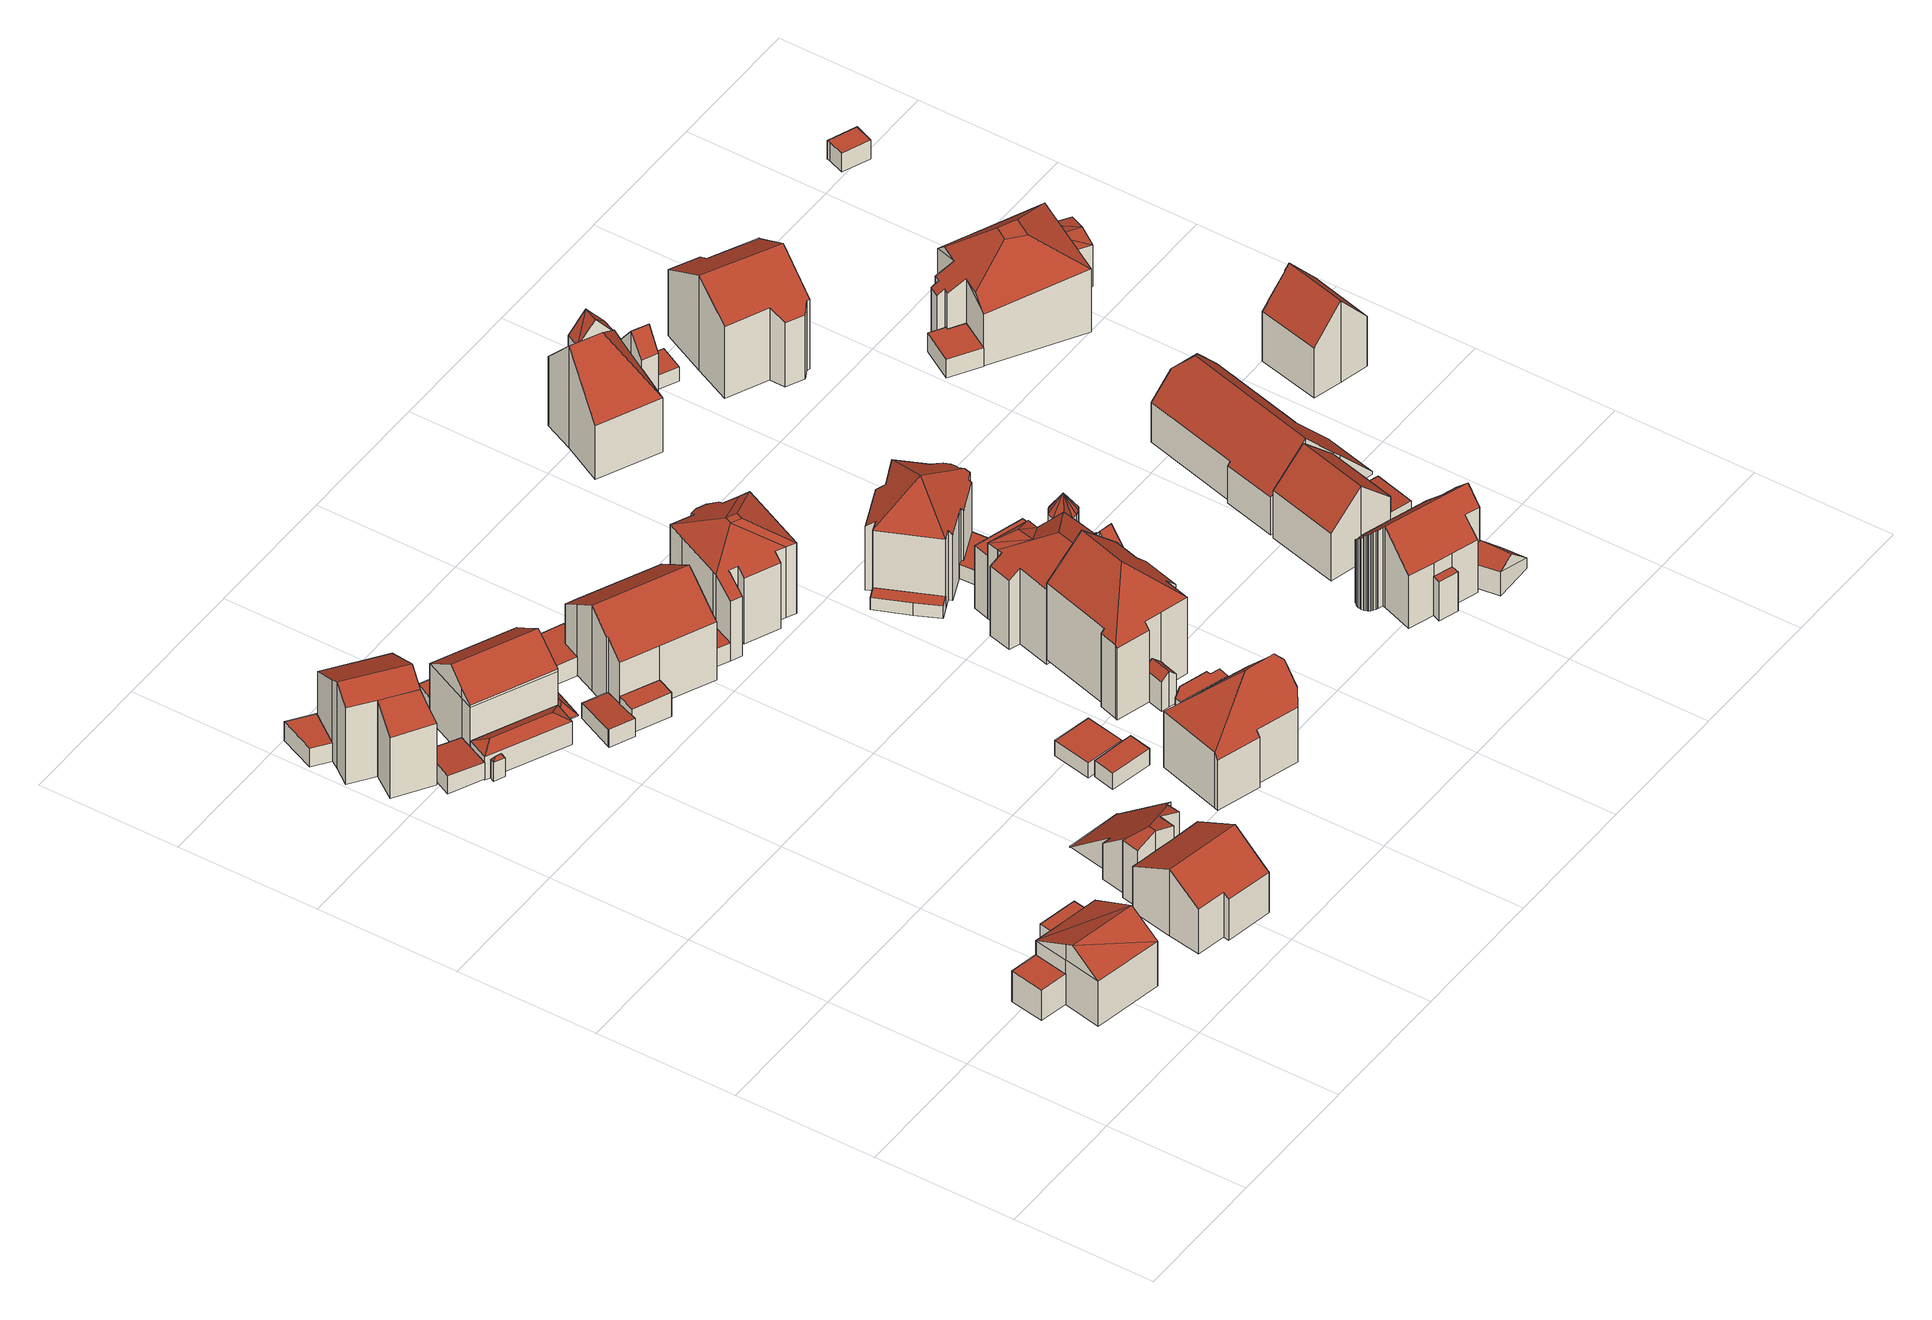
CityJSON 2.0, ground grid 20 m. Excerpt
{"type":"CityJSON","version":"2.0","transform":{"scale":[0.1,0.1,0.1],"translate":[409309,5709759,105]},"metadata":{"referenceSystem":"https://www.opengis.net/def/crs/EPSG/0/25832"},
"CityObjects":{
"building1":{"type":"Building","attributes":{"Gemeindeschluessel":"05978036","Geometrietyp2DReferenz":"3000","function":"31001_1000"},"children":["building1-1","building1-2","building1-3"]},
"building1-1":{"type":"BuildingPart","attributes":{"roofType":"3100","measuredHeight":10.28},"parents":["building1"],"geometry":[{"type":"MultiSurface","lod":"2","boundaries":[[[0,1,2,3,4]],[[1,5,6,2]],[[5,7,8,9,6]],[[10,11,12,13,14,15]],[[16,0,11,10]],[[10,17,18,16]],[[1,16,18]],[[18,5,1]],[[7,17,10]],[[5,18,17,7]],[[0,16,1]],[[13,3,2,6,9,14]],[[4,12,11,0]],[[4,3,13,12]],[[15,8,7,10]],[[15,14,9,8]]],"semantics":{"surfaces":[{"type":"WallSurface"},{"type":"RoofSurface"},{"type":"GroundSurface"},{"type":"ClosureSurface"}],"values":[0,0,0,0,1,1,1,1,0,0,0,2,0,3,0,3]}}]},
"building1-2":{"type":"BuildingPart","attributes":{"roofType":"1000","measuredHeight":4.87},"parents":["building1"],"geometry":[{"type":"MultiSurface","lod":"2","boundaries":[[[19,15,14,20]],[[8,21,22,9]],[[21,19,20,22]],[[21,8,15,19]],[[20,14,9,22]],[[9,14,15,8]]],"semantics":{"surfaces":[{"type":"WallSurface"},{"type":"RoofSurface"},{"type":"GroundSurface"},{"type":"ClosureSurface"}],"values":[0,0,0,1,2,3]}}]},
"building1-3":{"type":"BuildingPart","attributes":{"roofType":"1000","measuredHeight":4.88},"parents":["building1"],"geometry":[{"type":"MultiSurface","lod":"2","boundaries":[[[12,23,24,13]],[[23,25,26,24]],[[25,4,3,26]],[[4,25,23,12]],[[13,24,26,3]],[[13,3,4,12]]],"semantics":{"surfaces":[{"type":"WallSurface"},{"type":"RoofSurface"},{"type":"GroundSurface"},{"type":"ClosureSurface"}],"values":[0,0,0,1,2,3]}}]},
"building2":{"type":"Building","attributes":{"Gemeindeschluessel":"05978036","Geometrietyp2DReferenz":"3000","function":"31001_1000"},"children":["building2-1","building2-2"]},
"building2-1":{"type":"BuildingPart","attributes":{"roofType":"5000","measuredHeight":10.4},"parents":["building2"],"geometry":[{"type":"MultiSurface","lod":"2","boundaries":[[[27,28,29,30]],[[28,31,29]],[[32,33,34,35,36]],[[33,37,38,34]],[[37,39,40,38]],[[39,41,42,40]],[[41,43,44,42]],[[43,45,46,44]],[[45,47,48,46]],[[47,49,50,48]],[[49,51,52,50]],[[51,53,54,52]],[[53,27,30,54]],[[51,49,47,45,43,41,39,37,33,55]],[[33,32,56,55]],[[56,28,27,53,51,55]],[[29,57,35,34,38,40,42,44,46,48,50,52,54,30]],[[58,31,28,56]],[[57,29,31,58]],[[32,36,58,56]],[[57,58,36,35]]],"semantics":{"surfaces":[{"type":"WallSurface"},{"type":"RoofSurface"},{"type":"GroundSurface"},{"type":"ClosureSurface"}],"values":[0,0,0,0,0,0,0,0,0,0,0,0,0,1,1,1,2,0,3,0,3]}}]},
"building2-2":{"type":"BuildingPart","attributes":{"roofType":"3100","measuredHeight":10.71},"parents":["building2"],"geometry":[{"type":"MultiSurface","lod":"2","boundaries":[[[59,60,61,62]],[[60,63,64,61]],[[63,65,66,64]],[[65,67,68,66]],[[67,36,35,68]],[[31,69,70,29]],[[69,71,72,70]],[[71,73,74,72]],[[73,75,76,74]],[[75,59,62,76]],[[71,69,31,58,36,67,65]],[[65,63,60,59,75,73,71]],[[62,61,64,66,68,35,57,29,70,72,74,76]],[[29,57,58,31]],[[57,35,36,58]]],"semantics":{"surfaces":[{"type":"WallSurface"},{"type":"RoofSurface"},{"type":"GroundSurface"},{"type":"ClosureSurface"}],"values":[0,0,0,0,0,0,0,0,0,0,1,1,2,3,3]}}]},
"building3":{"type":"Building","attributes":{"Gemeindeschluessel":"05978036","Geometrietyp2DReferenz":"3000","function":"31001_2460","roofType":"1000","measuredHeight":2.94},"geometry":[{"type":"MultiSurface","lod":"2","boundaries":[[[77,78,79,80]],[[78,81,82,79]],[[81,83,84,82]],[[83,85,86,84]],[[85,77,80,86]],[[85,83,81,78,77]],[[80,79,82,84,86]]],"semantics":{"surfaces":[{"type":"WallSurface"},{"type":"RoofSurface"},{"type":"GroundSurface"}],"values":[0,0,0,0,0,1,2]}}]},
"building4":{"type":"Building","attributes":{"Gemeindeschluessel":"05978036","Geometrietyp2DReferenz":"3000","function":"31001_2460","roofType":"2100","measuredHeight":2.87},"geometry":[{"type":"MultiSurface","lod":"2","boundaries":[[[87,88,89,90]],[[88,91,92,89]],[[91,93,94,92]],[[93,95,96,94]],[[95,97,98,96]],[[97,87,90,98]],[[97,95,93,91,88,87]],[[90,89,92,94,96,98]]],"semantics":{"surfaces":[{"type":"WallSurface"},{"type":"RoofSurface"},{"type":"GroundSurface"}],"values":[0,0,0,0,0,0,1,2]}}]},
"building5":{"type":"Building","attributes":{"Gemeindeschluessel":"05978036","Geometrietyp2DReferenz":"3000","function":"31001_1000"},"children":["building5-1","building5-2"]},
"building5-1":{"type":"BuildingPart","attributes":{"roofType":"2100","measuredHeight":12.27},"parents":["building5"],"geometry":[{"type":"MultiSurface","lod":"2","boundaries":[[[99,100,101,102]],[[100,103,104,101]],[[103,105,106,104]],[[105,107,108,106]],[[107,105,103,100,99]],[[102,101,104,106,108]],[[102,108,107,99]]],"semantics":{"surfaces":[{"type":"WallSurface"},{"type":"RoofSurface"},{"type":"GroundSurface"},{"type":"ClosureSurface"}],"values":[0,0,0,0,1,2,3]}}]},
"building5-2":{"type":"BuildingPart","attributes":{"roofType":"3100","measuredHeight":13.94},"parents":["building5"],"geometry":[{"type":"MultiSurface","lod":"2","boundaries":[[[107,109,110,108]],[[109,111,112,110]],[[111,113,114,112]],[[113,115,116,114]],[[115,117,118,116]],[[117,119,120,118]],[[119,99,102,120]],[[119,117,115,113,111]],[[111,109,107,99,119]],[[110,112,114,116,118,120,102,108]],[[107,108,102,99]]],"semantics":{"surfaces":[{"type":"WallSurface"},{"type":"RoofSurface"},{"type":"GroundSurface"},{"type":"ClosureSurface"}],"values":[0,0,0,0,0,0,0,1,1,2,3]}}]},
"building6":{"type":"Building","attributes":{"Gemeindeschluessel":"05978036","Geometrietyp2DReferenz":"3000","function":"31001_1100"},"children":["building6-1","building6-2","building6-3","building6-4"]},
"building6-1":{"type":"BuildingPart","attributes":{"roofType":"5000","measuredHeight":4.57},"parents":["building6"],"geometry":[{"type":"MultiSurface","lod":"2","boundaries":[[[121,122,123,124]],[[125,126,127,128]],[[129,130,125,122]],[[129,122,121]],[[130,129,121,126]],[[130,126,125]],[[127,131,132,124,123,128]],[[124,132,133,134,131,127,126,121]],[[132,131,134,133]],[[128,123,122,125]]],"semantics":{"surfaces":[{"type":"WallSurface"},{"type":"RoofSurface"},{"type":"GroundSurface"},{"type":"ClosureSurface"}],"values":[0,0,1,1,1,1,2,0,3,3]}}]},
"building6-2":{"type":"BuildingPart","attributes":{"roofType":"5000","measuredHeight":3.56},"parents":["building6"],"geometry":[{"type":"MultiSurface","lod":"2","boundaries":[[[134,135,136,131]],[[135,137,138,136]],[[137,133,132,138]],[[134,133,139,140]],[[133,137,139]],[[137,135,140,139]],[[135,134,140]],[[132,131,136,138]],[[131,132,133,134]]],"semantics":{"surfaces":[{"type":"WallSurface"},{"type":"RoofSurface"},{"type":"GroundSurface"},{"type":"ClosureSurface"}],"values":[0,0,0,1,1,1,1,2,3]}}]},
"building6-3":{"type":"BuildingPart","attributes":{"roofType":"5000","measuredHeight":12.54},"parents":["building6"],"geometry":[{"type":"MultiSurface","lod":"2","boundaries":[[[141,142,143,144,145]],[[146,147,148,149,150]],[[147,151,125,128,148]],[[152,141,145,123,122]],[[153,154,155,156,157]],[[146,142,155,154,158]],[[146,158,147]],[[147,158,154,153,151]],[[152,157,156,141]],[[151,153,157,152]],[[141,156,155,142]],[[145,144,149,148,128,123]],[[150,143,142,146]],[[150,149,144,143]],[[122,125,151,152]],[[122,123,128,125]]],"semantics":{"surfaces":[{"type":"WallSurface"},{"type":"RoofSurface"},{"type":"GroundSurface"},{"type":"ClosureSurface"}],"values":[0,0,0,0,1,1,0,0,0,0,0,2,0,3,0,3]}}]},
"building6-4":{"type":"BuildingPart","attributes":{"roofType":"1000","measuredHeight":3.58},"parents":["building6"],"geometry":[{"type":"MultiSurface","lod":"2","boundaries":[[[143,159,160,144]],[[159,161,162,160]],[[161,163,164,162]],[[163,150,149,164]],[[163,161,159,143,150]],[[149,144,160,162,164]],[[144,149,150,143]]],"semantics":{"surfaces":[{"type":"WallSurface"},{"type":"RoofSurface"},{"type":"GroundSurface"},{"type":"ClosureSurface"}],"values":[0,0,0,0,1,2,3]}}]},
"building7":{"type":"Building","attributes":{"Gemeindeschluessel":"05978036","Geometrietyp2DReferenz":"3000","function":"31001_2460","roofType":"5000","measuredHeight":2.09},"geometry":[{"type":"MultiSurface","lod":"2","boundaries":[[[165,166,167,168]],[[166,169,170,167]],[[169,171,172,170]],[[171,165,168,172]],[[173,174,171,169]],[[173,169,166]],[[174,173,166,165]],[[174,165,171]],[[168,167,170,172]]],"semantics":{"surfaces":[{"type":"WallSurface"},{"type":"RoofSurface"},{"type":"GroundSurface"}],"values":[0,0,0,0,1,1,1,1,2]}}]},
"building8":{"type":"Building","attributes":{"Gemeindeschluessel":"05978036","Geometrietyp2DReferenz":"3000","function":"31001_2460","roofType":"1000","measuredHeight":2.58},"geometry":[{"type":"MultiSurface","lod":"2","boundaries":[[[175,176,177,178]],[[176,179,180,177]],[[179,181,182,180]],[[181,175,178,182]],[[181,179,176,175]],[[178,177,180,182]]],"semantics":{"surfaces":[{"type":"WallSurface"},{"type":"RoofSurface"},{"type":"GroundSurface"}],"values":[0,0,0,0,1,2]}}]},
"building9":{"type":"Building","attributes":{"Gemeindeschluessel":"05978036","Geometrietyp2DReferenz":"3000","function":"31001_2460","roofType":"1000","measuredHeight":3.16},"geometry":[{"type":"MultiSurface","lod":"2","boundaries":[[[183,150,184,167]],[[150,163,185,184]],[[163,186,187,185]],[[186,188,170,187]],[[188,183,167,170]],[[188,186,163,150,183]],[[167,184,185,187,170]]],"semantics":{"surfaces":[{"type":"WallSurface"},{"type":"RoofSurface"},{"type":"GroundSurface"}],"values":[0,0,0,0,0,1,2]}}]},
"building10":{"type":"Building","attributes":{"Gemeindeschluessel":"05978036","Geometrietyp2DReferenz":"3000","function":"31001_2460","roofType":"1000","measuredHeight":2.4},"geometry":[{"type":"MultiSurface","lod":"2","boundaries":[[[189,190,191,192]],[[190,193,194,191]],[[193,195,196,194]],[[195,189,192,196]],[[195,193,190,189]],[[192,191,194,196]]],"semantics":{"surfaces":[{"type":"WallSurface"},{"type":"RoofSurface"},{"type":"GroundSurface"}],"values":[0,0,0,0,1,2]}}]},
"building11":{"type":"Building","attributes":{"Gemeindeschluessel":"05978036","Geometrietyp2DReferenz":"3000","function":"31001_1100"},"children":["building11-1","building11-2","building11-3"]},
"building11-1":{"type":"BuildingPart","attributes":{"roofType":"1000","measuredHeight":3.77},"parents":["building11"],"geometry":[{"type":"MultiSurface","lod":"2","boundaries":[[[197,198,199,200]],[[198,201,202,203,199]],[[204,201,198,197]],[[200,199,203,205]],[[206,202,201,204]],[[205,203,202,206]],[[200,205,206,204,197]]],"semantics":{"surfaces":[{"type":"WallSurface"},{"type":"RoofSurface"},{"type":"GroundSurface"},{"type":"ClosureSurface"}],"values":[0,0,1,2,0,3,3]}}]},
"building11-2":{"type":"BuildingPart","attributes":{"roofType":"2100","measuredHeight":2.82},"parents":["building11"],"geometry":[{"type":"MultiSurface","lod":"2","boundaries":[[[202,207,208,203]],[[207,209,210,208]],[[209,211,212,210]],[[211,213,214,212]],[[213,215,216,214]],[[215,217,218,216]],[[217,215,213,211,209,207,202,206]],[[203,208,210,212,214,216,218,205]],[[203,205,206,202]],[[205,218,217,206]]],"semantics":{"surfaces":[{"type":"WallSurface"},{"type":"RoofSurface"},{"type":"GroundSurface"},{"type":"ClosureSurface"}],"values":[0,0,0,0,0,0,1,2,3,3]}}]},
"building11-3":{"type":"BuildingPart","attributes":{"roofType":"3100","measuredHeight":13.72},"parents":["building11"],"geometry":[{"type":"MultiSurface","lod":"2","boundaries":[[[219,220,197,200,221]],[[222,223,216,218,217]],[[223,224,225,216]],[[224,226,227,225]],[[226,228,229,227]],[[228,230,231,229]],[[230,232,233,231]],[[232,234,235,233]],[[234,236,237,235]],[[236,238,239,237]],[[238,219,221,239]],[[234,232,230,228,226,224]],[[224,223,222,240,220,219,238,236,234]],[[221,200,205,218,216,225,227,229,231,233,235,237,239]],[[240,204,197,220]],[[204,206,205,200,197]],[[217,206,204,240,222]],[[205,206,217,218]]],"semantics":{"surfaces":[{"type":"WallSurface"},{"type":"RoofSurface"},{"type":"GroundSurface"},{"type":"ClosureSurface"}],"values":[0,0,0,0,0,0,0,0,0,0,0,1,1,2,0,3,0,3]}}]},
"building12":{"type":"Building","attributes":{"Gemeindeschluessel":"05978036","Geometrietyp2DReferenz":"3000","function":"31001_2460","roofType":"2100","measuredHeight":3.21},"geometry":[{"type":"MultiSurface","lod":"2","boundaries":[[[241,188,242,243]],[[188,186,244,242]],[[186,245,246,244]],[[245,247,248,246]],[[247,249,250,248]],[[249,241,243,250]],[[249,247,245,186,188,241]],[[243,242,244,246,248,250]]],"semantics":{"surfaces":[{"type":"WallSurface"},{"type":"RoofSurface"},{"type":"GroundSurface"}],"values":[0,0,0,0,0,0,1,2]}}]},
"building13":{"type":"Building","attributes":{"Gemeindeschluessel":"05978036","Geometrietyp2DReferenz":"3000","function":"31001_1000"},"children":["building13-1","building13-2"]},
"building13-1":{"type":"BuildingPart","attributes":{"roofType":"5000","measuredHeight":13.91},"parents":["building13"],"geometry":[{"type":"MultiSurface","lod":"2","boundaries":[[[251,252,253,254]],[[252,255,256,253]],[[255,257,258,256]],[[257,259,260,258]],[[259,261,262,260]],[[261,263,264,262]],[[263,265,266,264]],[[265,267,268,266]],[[267,269,270,268]],[[269,271,272,270]],[[271,273,274,272]],[[275,251,254,276]],[[271,269,277]],[[269,267,265,263,261,259,257,255,277]],[[255,252,251,275,273,271,277]],[[254,253,256,258,260,262,264,266,268,270,272,274,276]],[[275,276,274,273]]],"semantics":{"surfaces":[{"type":"WallSurface"},{"type":"RoofSurface"},{"type":"GroundSurface"},{"type":"ClosureSurface"}],"values":[0,0,0,0,0,0,0,0,0,0,0,0,1,1,1,2,3]}}]},
"building13-2":{"type":"BuildingPart","attributes":{"roofType":"9999","measuredHeight":9.07},"parents":["building13"],"geometry":[{"type":"MultiSurface","lod":"2","boundaries":[[[278,279,280,281,282,283,284]],[[282,281,285,286]],[[281,280,287,285]],[[280,279,275,276,287]],[[273,275,279,278]],[[278,284,288,274,273]],[[284,283,289,288]],[[283,282,286,289]],[[273,274,276,275]],[[288,289,286,285,287,276,274]]],"semantics":{"surfaces":[{"type":"RoofSurface"},{"type":"WallSurface"},{"type":"GroundSurface"}],"values":[0,1,1,1,1,1,1,1,1,2]}}]},
"building14":{"type":"Building","attributes":{"Gemeindeschluessel":"05978036","Geometrietyp2DReferenz":"3000","function":"31001_1000"},"children":["building14-1","building14-2"]},
"building14-1":{"type":"BuildingPart","attributes":{"roofType":"9999","measuredHeight":14.02},"parents":["building14"],"geometry":[{"type":"MultiSurface","lod":"2","boundaries":[[[290,291,292,293]],[[291,294,295,292]],[[294,296,297,295]],[[296,298,299,297]],[[298,300,301,299]],[[300,302,303,301]],[[302,304,305,303]],[[304,306,307,305]],[[306,308,309,307]],[[308,310,311,309]],[[310,312,313,311]],[[312,314,315,313]],[[314,316,317,315]],[[316,318,319,320,317]],[[321,322,323,324,325]],[[322,326,327,323]],[[326,328,329,327]],[[328,330,331,329]],[[330,290,293,331]],[[302,300,332,333]],[[304,302,333,334]],[[335,318,316,314,312,310,308,306,304,334]],[[326,322,321,335,334,336]],[[300,298,336,332]],[[298,296,294,291,290,330,328,326,336]],[[336,334,333,332]],[[293,292,295,297,299,301,303,305,307,309,311,313,315,317,320,337,324,323,327,329,331]],[[338,319,318,335]],[[337,320,319,338]],[[325,338,335,321]],[[337,338,325,324]]],"semantics":{"surfaces":[{"type":"WallSurface"},{"type":"RoofSurface"},{"type":"GroundSurface"},{"type":"ClosureSurface"}],"values":[0,0,0,0,0,0,0,0,0,0,0,0,0,0,0,0,0,0,0,1,1,1,1,1,1,1,2,0,3,0,3]}}]},
"building14-2":{"type":"BuildingPart","attributes":{"roofType":"1000","measuredHeight":2.88},"parents":["building14"],"geometry":[{"type":"MultiSurface","lod":"2","boundaries":[[[339,340,341,342]],[[340,325,324,341]],[[319,339,342,320]],[[319,338,325,340,339]],[[342,341,324,337,320]],[[320,337,338,319]],[[337,324,325,338]]],"semantics":{"surfaces":[{"type":"WallSurface"},{"type":"RoofSurface"},{"type":"GroundSurface"},{"type":"ClosureSurface"}],"values":[0,0,0,1,2,3,3]}}]},
"building15":{"type":"Building","attributes":{"Gemeindeschluessel":"05978036","Geometrietyp2DReferenz":"3000","function":"31001_1000"},"children":["building15-1","building15-2"]},
"building15-1":{"type":"BuildingPart","attributes":{"roofType":"5000","measuredHeight":17.57},"parents":["building15"],"geometry":[{"type":"MultiSurface","lod":"2","boundaries":[[[343,344,345,346]],[[344,347,348,345]],[[347,349,350,348]],[[349,351,352,350]],[[351,353,354,352]],[[353,355,356,354]],[[355,357,358,356]],[[357,359,360,361,358]],[[362,363,364,365,366]],[[363,367,368,364]],[[367,369,370,368]],[[369,371,372,370]],[[371,343,346,372]],[[367,363,362,373,359,357,374]],[[357,355,353,351,349,347,344,374]],[[344,343,371,369,367,374]],[[346,345,348,350,352,354,356,358,361,375,376,365,364,368,370,372]],[[377,378,360,359,373]],[[377,376,375,378]],[[378,375,361,360]],[[362,366,377,373]],[[366,365,376,377]]],"semantics":{"surfaces":[{"type":"WallSurface"},{"type":"RoofSurface"},{"type":"GroundSurface"},{"type":"ClosureSurface"}],"values":[0,0,0,0,0,0,0,0,0,0,0,0,0,1,1,1,2,0,3,3,0,3]}}]},
"building15-2":{"type":"BuildingPart","attributes":{"roofType":"3100","measuredHeight":5.84},"parents":["building15"],"geometry":[{"type":"MultiSurface","lod":"2","boundaries":[[[379,380,381,382]],[[380,383,384,381]],[[383,385,386,384]],[[385,366,365,386]],[[360,387,388,361]],[[387,379,382,388]],[[378,377,366,385,383]],[[383,380,379,387,360,378]],[[382,381,384,386,365,376,375,361,388]],[[376,365,366,377]],[[375,376,377,378]],[[360,361,375,378]]],"semantics":{"surfaces":[{"type":"WallSurface"},{"type":"RoofSurface"},{"type":"GroundSurface"},{"type":"ClosureSurface"}],"values":[0,0,0,0,0,0,1,1,2,3,3,3]}}]},
"building16":{"type":"Building","attributes":{"Gemeindeschluessel":"05978036","Geometrietyp2DReferenz":"3000","function":"31001_1100"},"children":["building16-1","building16-2","building16-3","building16-4","building16-5","building16-6","building16-7"]},
"building16-1":{"type":"BuildingPart","attributes":{"roofType":"1000","measuredHeight":10.13},"parents":["building16"],"geometry":[{"type":"MultiSurface","lod":"2","boundaries":[[[389,390,391,392]],[[390,393,394,391]],[[393,395,396,394]],[[395,393,390,389,397]],[[392,391,394,396,398]],[[392,398,397,389]],[[398,396,395,397]]],"semantics":{"surfaces":[{"type":"WallSurface"},{"type":"RoofSurface"},{"type":"GroundSurface"},{"type":"ClosureSurface"}],"values":[0,0,0,1,2,3,3]}}]},
"building16-2":{"type":"BuildingPart","attributes":{"roofType":"5000","measuredHeight":15.41},"parents":["building16"],"geometry":[{"type":"MultiSurface","lod":"2","boundaries":[[[399,400,401,402]],[[400,403,404,401]],[[403,405,406,404]],[[405,407,408,406]],[[407,409,410,408]],[[411,412,413,414,415]],[[412,399,402,413]],[[416,417,418,409,419]],[[409,407,405,403,400,399,412,419]],[[412,411,420,421,422,423,416,419]],[[402,401,404,406,408,410,424,425,426,427,428,429,414,413]],[[430,431,418,417]],[[416,426,425,430,417]],[[424,410,409,418,431]],[[430,425,424,431]],[[411,415,420]],[[422,432,433,423]],[[423,433,427,426,416]],[[432,428,427,433]],[[415,414,429,421,420]],[[421,429,428,432,422]]],"semantics":{"surfaces":[{"type":"WallSurface"},{"type":"RoofSurface"},{"type":"GroundSurface"},{"type":"ClosureSurface"}],"values":[0,0,0,0,0,0,0,1,1,1,2,0,3,3,3,0,0,3,3,3,3]}}]},
"building16-3":{"type":"BuildingPart","attributes":{"roofType":"4000","measuredHeight":14.96},"parents":["building16"],"geometry":[{"type":"MultiSurface","lod":"2","boundaries":[[[434,435,436,437,438]],[[435,439,440,436]],[[439,441,442,440]],[[441,443,444,442]],[[443,445,446,447,444]],[[417,416,448]],[[449,417,448]],[[434,449,448]],[[435,434,448]],[[439,435,448]],[[441,439,448]],[[443,441,448]],[[445,443,448]],[[450,445,448]],[[423,450,448]],[[416,423,448]],[[426,425,451,437,436,440,442,444,447,452,427]],[[416,417,430,425,426]],[[453,430,417,449]],[[453,451,425,430]],[[438,453,449,434]],[[438,437,451,453]],[[454,446,445,450]],[[454,452,447,446]],[[433,454,450,423]],[[433,427,452,454]],[[426,427,433,423,416]]],"semantics":{"surfaces":[{"type":"WallSurface"},{"type":"RoofSurface"},{"type":"GroundSurface"},{"type":"ClosureSurface"}],"values":[0,0,0,0,0,1,1,1,1,1,1,1,1,1,1,1,2,3,0,3,0,3,0,3,0,3,3]}}]},
"building16-4":{"type":"BuildingPart","attributes":{"roofType":"1000","measuredHeight":10.13},"parents":["building16"],"geometry":[{"type":"MultiSurface","lod":"2","boundaries":[[[446,455,456,447]],[[455,457,458,456]],[[457,459,460,458]],[[454,433,432,461,459,457,455,446]],[[447,456,458,460,428,427,452]],[[428,460,459,461,432]],[[427,428,432,433]],[[452,427,433,454]],[[447,452,454,446]]],"semantics":{"surfaces":[{"type":"WallSurface"},{"type":"RoofSurface"},{"type":"GroundSurface"},{"type":"ClosureSurface"}],"values":[0,0,0,1,2,3,3,3,3]}}]},
"building16-5":{"type":"BuildingPart","attributes":{"roofType":"3200","measuredHeight":14.06},"parents":["building16"],"geometry":[{"type":"MultiSurface","lod":"2","boundaries":[[[409,462,389,392,410]],[[463,462,464]],[[409,418,465]],[[462,465,464]],[[465,462,409]],[[464,418,463]],[[418,464,465]],[[410,392,398,424]],[[397,389,462,463]],[[398,392,389,397]],[[431,397,463,418]],[[431,424,398,397]],[[418,409,410,424,431]]],"semantics":{"surfaces":[{"type":"WallSurface"},{"type":"RoofSurface"},{"type":"GroundSurface"},{"type":"ClosureSurface"}],"values":[0,1,1,1,1,1,1,2,0,3,0,3,3]}}]},
"building16-6":{"type":"BuildingPart","attributes":{"roofType":"3100","measuredHeight":13.19},"parents":["building16"],"geometry":[{"type":"MultiSurface","lod":"2","boundaries":[[[466,467,468,460,459]],[[467,469,470,468]],[[469,471,472,470]],[[471,415,414,472]],[[467,466,461,432,422,473]],[[473,420,415,471,469,467]],[[414,429,428,460,468,470,472]],[[421,420,473]],[[429,414,415,420,421]],[[422,421,473]],[[432,428,429,421,422]],[[459,461,466]],[[460,428,432,461,459]]],"semantics":{"surfaces":[{"type":"WallSurface"},{"type":"RoofSurface"},{"type":"GroundSurface"},{"type":"ClosureSurface"}],"values":[0,0,0,0,1,1,2,0,3,0,3,0,3]}}]},
"building16-7":{"type":"BuildingPart","attributes":{"roofType":"1000","measuredHeight":10.13},"parents":["building16"],"geometry":[{"type":"MultiSurface","lod":"2","boundaries":[[[395,438,437,396]],[[430,453,438,395,397,431]],[[424,398,396,437,451,425]],[[398,424,431,397]],[[397,395,396,398]],[[451,437,438,453]],[[425,451,453,430]],[[425,430,431,424]]],"semantics":{"surfaces":[{"type":"WallSurface"},{"type":"RoofSurface"},{"type":"GroundSurface"},{"type":"ClosureSurface"}],"values":[0,1,2,3,3,3,3,3]}}]},
"building17":{"type":"Building","attributes":{"Gemeindeschluessel":"05978036","Geometrietyp2DReferenz":"3000","function":"31001_1000"},"children":["building17-1","building17-2"]},
"building17-1":{"type":"BuildingPart","attributes":{"roofType":"1000","measuredHeight":1.96},"parents":["building17"],"geometry":[{"type":"MultiSurface","lod":"2","boundaries":[[[474,475,476,477]],[[478,479,480,481]],[[479,482,483,480]],[[482,474,477,483]],[[482,479,478,475,474]],[[477,476,481,480,483]],[[481,476,475,478]]],"semantics":{"surfaces":[{"type":"WallSurface"},{"type":"RoofSurface"},{"type":"GroundSurface"},{"type":"ClosureSurface"}],"values":[0,0,0,0,1,2,3]}}]},
"building17-2":{"type":"BuildingPart","attributes":{"roofType":"3500","measuredHeight":15.01},"parents":["building17"],"geometry":[{"type":"MultiSurface","lod":"2","boundaries":[[[484,485,486,487]],[[485,488,489,486]],[[488,490,491,489]],[[490,492,493,491]],[[492,494,495,493]],[[494,496,497,495]],[[496,498,499,497]],[[498,500,501,499]],[[500,502,503,501]],[[502,504,505,503]],[[504,506,507,505]],[[506,508,509,507]],[[508,510,511,509]],[[510,512,513,511]],[[512,514,515,513]],[[514,516,517,515]],[[516,518,519,517]],[[518,520,521,519]],[[520,522,523,521]],[[522,524,478,481,523]],[[525,484,487,476,475]],[[492,490,488,485,484,525,526]],[[506,504,502,500,498,496,494,492,526]],[[524,522,520,518,516,514,512,510,508,506,526]],[[525,524,526]],[[487,486,489,491,493,495,497,499,501,503,505,507,509,511,513,515,517,519,521,523,481,476]],[[475,478,524,525]],[[475,476,481,478]]],"semantics":{"surfaces":[{"type":"WallSurface"},{"type":"RoofSurface"},{"type":"GroundSurface"},{"type":"ClosureSurface"}],"values":[0,0,0,0,0,0,0,0,0,0,0,0,0,0,0,0,0,0,0,0,0,1,1,1,1,2,0,3]}}]},
"building18":{"type":"Building","attributes":{"Gemeindeschluessel":"05978036","Geometrietyp2DReferenz":"3000","function":"31001_2460","roofType":"1000","measuredHeight":2.33},"geometry":[{"type":"MultiSurface","lod":"2","boundaries":[[[527,528,519,529]],[[528,530,517,519]],[[530,531,515,517]],[[531,532,513,515]],[[532,533,534,513]],[[533,527,529,534]],[[533,532,531,530,528,527]],[[529,519,517,515,513,534]]],"semantics":{"surfaces":[{"type":"WallSurface"},{"type":"RoofSurface"},{"type":"GroundSurface"}],"values":[0,0,0,0,0,0,1,2]}}]},
"building19":{"type":"Building","attributes":{"Gemeindeschluessel":"05978036","Geometrietyp2DReferenz":"3000","function":"31001_1000"},"children":["building19-1","building19-2"]},
"building19-1":{"type":"BuildingPart","attributes":{"roofType":"9999","measuredHeight":6.27},"parents":["building19"],"geometry":[{"type":"MultiSurface","lod":"2","boundaries":[[[535,536,537,538]],[[538,537,539,540]],[[536,535,541,542]],[[535,538,540,541]],[[542,539,537,536]],[[540,539,542,541]]],"semantics":{"surfaces":[{"type":"RoofSurface"},{"type":"WallSurface"},{"type":"GroundSurface"}],"values":[0,1,1,1,1,2]}}]},
"building19-2":{"type":"BuildingPart","attributes":{"roofType":"3100","measuredHeight":13.04},"parents":["building19"],"geometry":[{"type":"MultiSurface","lod":"2","boundaries":[[[543,544,545,546]],[[544,547,548,545]],[[547,549,550,548]],[[549,551,552,550]],[[551,553,554,552]],[[553,555,556,554]],[[555,557,558,556]],[[557,559,560,558]],[[559,561,562,560]],[[561,563,564,562]],[[563,565,566,564]],[[565,567,568,566]],[[567,569,570,568]],[[569,571,572,570]],[[571,573,574,572]],[[573,575,576,574]],[[575,577,578,576]],[[577,579,580,578]],[[579,581,582,580]],[[581,583,584,582]],[[583,585,586,584]],[[585,587,588,586]],[[587,589,590,588]],[[589,591,592,590]],[[591,593,594,592]],[[593,595,596,594]],[[595,597,598,596]],[[597,599,600,598]],[[599,601,602,600]],[[601,603,604,602]],[[603,605,606,604]],[[605,607,608,606]],[[607,609,610,608]],[[609,611,612,610]],[[611,613,614,612]],[[613,615,616,614]],[[615,617,536,542,616]],[[618,619,620,539,537]],[[619,621,622,620]],[[621,623,624,622]],[[623,625,626,624]],[[625,543,546,626]],[[621,619,618,617,615,613,611,609]],[[609,607,605,603,601,599,597,595,593,591,589,587,585,583,581,579,577,575,573,571,569,567,565,563,561,559,557,555,553,551,549,547,544,543,625,623,621]],[[546,545,548,550,552,554,556,558,560,562,564,566,568,570,572,574,576,578,580,582,584,586,588,590,592,594,596,598,600,602,604,606,608,610,612,614,616,542,539,620,622,624,626]],[[537,536,617,618]],[[537,539,542,536]]],"semantics":{"surfaces":[{"type":"WallSurface"},{"type":"RoofSurface"},{"type":"GroundSurface"},{"type":"ClosureSurface"}],"values":[0,0,0,0,0,0,0,0,0,0,0,0,0,0,0,0,0,0,0,0,0,0,0,0,0,0,0,0,0,0,0,0,0,0,0,0,0,0,0,0,0,0,1,1,2,0,3]}}]},
"building20":{"type":"Building","attributes":{"Gemeindeschluessel":"05978036","Geometrietyp2DReferenz":"3000","function":"31001_1000"},"children":["building20-1","building20-2","building20-3"]},
"building20-1":{"type":"BuildingPart","attributes":{"roofType":"3100","measuredHeight":14.03},"parents":["building20"],"geometry":[{"type":"MultiSurface","lod":"2","boundaries":[[[627,628,629,630]],[[628,631,632,629]],[[631,633,632]],[[634,627,630,635]],[[634,636,627]],[[634,637,638,636]],[[628,636,638]],[[638,639,640,631,628]],[[627,636,628]],[[630,629,632,641,635]],[[642,633,631,640]],[[641,632,633,642]],[[635,641,642,640,634]],[[639,638,637]],[[640,639,637,634]]],"semantics":{"surfaces":[{"type":"WallSurface"},{"type":"RoofSurface"},{"type":"GroundSurface"},{"type":"ClosureSurface"}],"values":[0,0,0,0,1,1,1,1,0,2,0,3,3,0,3]}}]},
"building20-2":{"type":"BuildingPart","attributes":{"roofType":"3100","measuredHeight":14.02},"parents":["building20"],"geometry":[{"type":"MultiSurface","lod":"2","boundaries":[[[643,644,645,646]],[[644,647,648,645]],[[647,649,650,648]],[[649,651,652,650]],[[651,653,652]],[[633,654,655,632]],[[654,643,646,655]],[[656,651,649,647]],[[647,644,643,654,633,642,657,656]],[[646,645,648,650,652,658,641,632,655]],[[659,653,651,656]],[[658,652,653,659]],[[657,659,656]],[[633,632,641,642]],[[642,641,658,659,657]]],"semantics":{"surfaces":[{"type":"WallSurface"},{"type":"RoofSurface"},{"type":"GroundSurface"},{"type":"ClosureSurface"}],"values":[0,0,0,0,0,0,0,1,1,2,0,3,0,3,3]}}]},
"building20-3":{"type":"BuildingPart","attributes":{"roofType":"5000","measuredHeight":16.46},"parents":["building20"],"geometry":[{"type":"MultiSurface","lod":"2","boundaries":[[[660,661,634,635,662]],[[653,663,664,652]],[[663,665,666,664]],[[665,667,668,666]],[[667,660,662,668]],[[663,653,659,657,669,670]],[[669,639,637,661,660,667,670]],[[667,665,663,670]],[[662,635,641,658,652,664,666,668]],[[640,639,669]],[[637,634,661]],[[640,642,641,635,634]],[[640,634,637,639]],[[657,642,640,669]],[[653,652,658,659]],[[659,658,641,642,657]]],"semantics":{"surfaces":[{"type":"WallSurface"},{"type":"RoofSurface"},{"type":"GroundSurface"},{"type":"ClosureSurface"}],"values":[0,0,0,0,0,1,1,1,2,0,0,3,3,0,3,3]}}]},
"building21":{"type":"Building","attributes":{"Gemeindeschluessel":"05978036","Geometrietyp2DReferenz":"3000","function":"31001_2460","roofType":"5000","measuredHeight":4.79},"geometry":[{"type":"MultiSurface","lod":"2","boundaries":[[[671,672,673,674]],[[672,675,676,673]],[[675,677,678,676]],[[677,679,680,678]],[[679,671,674,680]],[[681,682,672,671,679]],[[681,677,675,682]],[[675,672,682]],[[679,677,681]],[[674,673,676,678,680]]],"semantics":{"surfaces":[{"type":"WallSurface"},{"type":"RoofSurface"},{"type":"GroundSurface"}],"values":[0,0,0,0,0,1,1,0,0,2]}}]},
"building22":{"type":"Building","attributes":{"Gemeindeschluessel":"05978036","Geometrietyp2DReferenz":"3000","function":"31001_1000"},"children":["building22-1","building22-2"]},
"building22-1":{"type":"BuildingPart","attributes":{"roofType":"2100","measuredHeight":4.97},"parents":["building22"],"geometry":[{"type":"MultiSurface","lod":"2","boundaries":[[[683,684,685,686]],[[684,687,688,685]],[[689,683,686,690]],[[689,687,684,683]],[[686,685,688,690]],[[687,689,690,688]]],"semantics":{"surfaces":[{"type":"WallSurface"},{"type":"RoofSurface"},{"type":"GroundSurface"},{"type":"ClosureSurface"}],"values":[0,0,0,1,2,3]}}]},
"building22-2":{"type":"BuildingPart","attributes":{"roofType":"3100","measuredHeight":12.35},"parents":["building22"],"geometry":[{"type":"MultiSurface","lod":"2","boundaries":[[[691,692,693,694]],[[692,695,696,693]],[[695,697,689,690,696]],[[698,699,700,688,687]],[[699,701,702,700]],[[701,703,704,702]],[[703,705,706,704]],[[705,707,708,706]],[[707,691,694,708]],[[703,701,699,698,697,695,692,691]],[[691,707,705,703]],[[694,693,696,690,688,700,702,704,706,708]],[[687,689,697,698]],[[687,688,690,689]]],"semantics":{"surfaces":[{"type":"WallSurface"},{"type":"RoofSurface"},{"type":"GroundSurface"},{"type":"ClosureSurface"}],"values":[0,0,0,0,0,0,0,0,0,1,1,2,0,3]}}]},
"building23":{"type":"Building","attributes":{"Gemeindeschluessel":"05978036","Geometrietyp2DReferenz":"3000","function":"31001_1310","roofType":"1000","measuredHeight":2.24},"geometry":[{"type":"MultiSurface","lod":"2","boundaries":[[[709,710,711,712]],[[710,713,714,711]],[[713,715,716,714]],[[715,709,712,716]],[[715,713,710,709]],[[712,711,714,716]]],"semantics":{"surfaces":[{"type":"WallSurface"},{"type":"RoofSurface"},{"type":"GroundSurface"}],"values":[0,0,0,0,1,2]}}]},
"building24":{"type":"Building","attributes":{"Gemeindeschluessel":"05978036","Geometrietyp2DReferenz":"3000","function":"31001_1100","roofType":"9999","measuredHeight":12.2},"geometry":[{"type":"MultiSurface","lod":"2","boundaries":[[[717,718,719,720]],[[718,721,722,719]],[[721,723,724,722]],[[723,725,726,724]],[[725,727,728,726]],[[727,729,730,728]],[[729,731,732,730]],[[731,733,734,732]],[[733,735,736,734]],[[735,737,738,736]],[[737,739,740,738]],[[739,741,742,740]],[[741,743,744,742]],[[743,745,746,744]],[[745,747,748,746]],[[747,717,720,748]],[[743,741,749]],[[741,739,737,735,733,731,729,749]],[[729,727,725,723,721,718,717,747,745,743,749]],[[720,719,722,724,726,728,730,732,734,736,738,740,742,744,746,748]]],"semantics":{"surfaces":[{"type":"WallSurface"},{"type":"RoofSurface"},{"type":"GroundSurface"}],"values":[0,0,0,0,0,0,0,0,0,0,0,0,0,0,0,0,1,1,1,2]}}]},
"building25":{"type":"Building","attributes":{"Gemeindeschluessel":"05978036","Geometrietyp2DReferenz":"3000","function":"31001_1000","roofType":"3100","measuredHeight":15.32},"geometry":[{"type":"MultiSurface","lod":"2","boundaries":[[[750,751,752,753]],[[751,754,755,752]],[[754,756,757,755]],[[756,758,759,757]],[[758,760,761,759]],[[760,762,763,761]],[[762,764,765,763]],[[764,766,767,765]],[[766,768,769,767]],[[768,770,771,769]],[[770,772,773,771]],[[772,774,775,773]],[[774,750,753,775]],[[770,768,766,764,762,760,758,756]],[[756,754,751,750,774,772,770]],[[753,752,755,757,759,761,763,765,767,769,771,773,775]]],"semantics":{"surfaces":[{"type":"WallSurface"},{"type":"RoofSurface"},{"type":"GroundSurface"}],"values":[0,0,0,0,0,0,0,0,0,0,0,0,0,1,1,2]}}]},
"building26":{"type":"Building","attributes":{"Gemeindeschluessel":"05978036","Geometrietyp2DReferenz":"3000","function":"31001_1100","roofType":"1000","measuredHeight":2.96},"geometry":[{"type":"MultiSurface","lod":"2","boundaries":[[[776,777,778,779]],[[777,780,781,778]],[[780,782,783,781]],[[782,784,785,783]],[[784,786,787,785]],[[786,776,779,787]],[[786,784,782,780,777,776]],[[779,778,781,783,785,787]]],"semantics":{"surfaces":[{"type":"WallSurface"},{"type":"RoofSurface"},{"type":"GroundSurface"}],"values":[0,0,0,0,0,0,1,2]}}]},
"building27":{"type":"Building","attributes":{"Gemeindeschluessel":"05978036","Geometrietyp2DReferenz":"3000","function":"31001_1100","roofType":"5000","measuredHeight":13.52},"geometry":[{"type":"MultiSurface","lod":"2","boundaries":[[[788,789,790,791]],[[789,792,793,790]],[[792,794,795,793]],[[794,796,797,795]],[[796,798,799,797]],[[798,800,801,799]],[[800,802,803,801]],[[802,804,805,803]],[[804,806,807,805]],[[806,808,809,807]],[[808,810,811,809]],[[810,788,791,811]],[[810,812,813,814]],[[810,814,815,816,788]],[[815,817,818,804,802,800,798,796,794,792,789,816]],[[813,812,808,806,818,817]],[[814,813,817,815]],[[789,788,816]],[[806,804,818]],[[810,808,812]],[[791,790,793,795,797,799,801,803,805,807,809,811]]],"semantics":{"surfaces":[{"type":"WallSurface"},{"type":"RoofSurface"},{"type":"GroundSurface"}],"values":[0,0,0,0,0,0,0,0,0,0,0,0,1,1,1,1,1,0,0,0,2]}}]},
"building28":{"type":"Building","attributes":{"Gemeindeschluessel":"05978036","Geometrietyp2DReferenz":"3000","function":"31001_1000"},"children":["building28-1","building28-2"]},
"building28-1":{"type":"BuildingPart","attributes":{"roofType":"3100","measuredHeight":13.1},"parents":["building28"],"geometry":[{"type":"MultiSurface","lod":"2","boundaries":[[[819,820,821,822]],[[820,823,824,821]],[[823,825,826,824]],[[825,827,828,829,826]],[[830,831,832,833,834]],[[831,835,836,832]],[[835,837,838,836]],[[837,839,840,838]],[[839,819,822,840]],[[835,831,830,827,825,823,820,819]],[[819,839,837,835]],[[822,821,824,826,829,833,832,836,838,840]],[[834,828,827,830]],[[834,833,829,828]]],"semantics":{"surfaces":[{"type":"WallSurface"},{"type":"RoofSurface"},{"type":"GroundSurface"},{"type":"ClosureSurface"}],"values":[0,0,0,0,0,0,0,0,0,1,1,2,0,3]}}]},
"building28-2":{"type":"BuildingPart","attributes":{"roofType":"9999","measuredHeight":6.08},"parents":["building28"],"geometry":[{"type":"MultiSurface","lod":"2","boundaries":[[[828,834,841,842,843]],[[843,842,844,845]],[[842,841,832,844]],[[841,834,833,832]],[[828,843,845,829]],[[829,833,834,828]],[[845,844,832,833,829]]],"semantics":{"surfaces":[{"type":"RoofSurface"},{"type":"WallSurface"},{"type":"GroundSurface"}],"values":[0,1,1,1,1,1,2]}}]},
"building29":{"type":"Building","attributes":{"Gemeindeschluessel":"05978036","Geometrietyp2DReferenz":"3000","function":"31001_2460","roofType":"3100","measuredHeight":7.27},"geometry":[{"type":"MultiSurface","lod":"2","boundaries":[[[846,847,848,809]],[[847,849,850,848]],[[849,851,852,850]],[[851,846,809,852]],[[849,847,853]],[[846,851,854]],[[846,853,847]],[[853,846,854]],[[854,849,853]],[[849,854,851]],[[809,848,850,852]]],"semantics":{"surfaces":[{"type":"WallSurface"},{"type":"RoofSurface"},{"type":"GroundSurface"}],"values":[0,0,0,0,0,0,1,1,1,1,2]}}]},
"building30":{"type":"Building","attributes":{"Gemeindeschluessel":"05978036","Geometrietyp2DReferenz":"3000","function":"51009_1610","roofType":"1000","measuredHeight":2.97},"geometry":[{"type":"MultiSurface","lod":"2","boundaries":[[[855,856,857,858]],[[856,859,860,857]],[[859,861,862,860]],[[861,863,864,862]],[[863,865,866,864]],[[865,855,858,866]],[[865,863,861,859,856,855]],[[858,857,860,862,864,866]]],"semantics":{"surfaces":[{"type":"WallSurface"},{"type":"RoofSurface"},{"type":"GroundSurface"}],"values":[0,0,0,0,0,0,1,2]}}]}
},
"vertices":[
[200,149,146],[180,46,146],[180,46,74],[200,149,74],[200,149,123],[81,65,146],[81,65,74],[92,119,146],[92,119,123],[92,119,74],[101,168,146],[142,160,146],[142,160,123],[142,160,74],[101,168,74],[101,168,123],[188,88,177],[92,119,171],[89,107,177],
[61,176,123],[61,176,74],[52,127,123],[52,127,74],
[149,194,123],[149,194,74],[206,183,123],[206,183,74],
[347,153,168],[342,130,168],[342,130,76],[347,153,76],[342,130,148],[282,142,167],[287,167,168],[287,167,76],[282,142,76],[282,142,148],[293,166,167],[293,166,76],[301,205,133],[301,205,76],[314,203,133],[314,203,76],[327,270,75],[327,270,76],[408,255,75],[408,255,76],[392,168,150],[392,168,76],[383,169,150],[383,169,76],[382,165,154],[382,165,76],[379,147,154],[379,147,76],[314,147,180],[312,136,180],[312,136,76],[312,136,148],
[293,19,142],[295,27,148],[295,27,76],[293,19,76],[253,35,148],[253,35,76],[261,82,183],[261,82,76],[273,143,148],[273,143,76],[383,123,148],[383,123,76],[371,61,183],[371,61,76],[362,14,147],[362,14,76],[361,6,141],[361,6,76],
[30,1131,36],[7,1148,36],[7,1148,6],[30,1131,6],[30,1200,36],[30,1200,6],[63,1176,36],[63,1176,6],[61,1173,36],[61,1173,6],
[52,980,42],[63,1003,42],[63,1003,13],[52,980,13],[75,1028,42],[75,1028,13],[121,1006,39],[121,1006,13],[113,988,39],[113,988,13],[99,958,39],[99,958,13],
[80,1038,131],[75,1028,124],[75,1028,8],[80,1038,8],[63,1003,107],[63,1003,8],[12,1036,105],[12,1036,8],[36,1070,131],[36,1070,8],
[3,1094,131],[3,1094,8],[21,1118,148],[21,1118,8],[30,1131,138],[30,1131,8],[61,1173,107],[61,1173,8],[137,1116,108],[137,1116,8],[97,1061,148],[97,1061,8],
[99,958,48],[113,988,48],[113,988,11],[99,958,11],[225,937,48],[210,906,48],[210,906,11],[225,937,11],[122,966,57],[202,929,57],[121,948,11],[106,954,11],[106,954,41],[121,948,41],
[118,941,41],[118,941,11],[103,948,41],[103,948,11],[108,949,47],[116,946,47],
[121,1006,102],[152,1072,102],[152,1072,47],[152,1072,11],[121,1006,11],[263,1021,102],[250,992,102],[250,992,11],[263,1021,11],[263,1021,47],[225,937,102],[113,988,102],[225,937,106],[243,977,137],[132,1028,137],[121,1006,119],[113,988,106],[250,992,125],
[164,1097,47],[164,1097,11],[275,1046,47],[275,1046,11],[275,1045,47],[275,1045,11],
[225,937,18],[250,992,18],[250,992,16],[225,937,16],[277,980,18],[277,980,16],[251,925,18],[251,925,16],[257,973,37],[243,943,37],
[455,319,94],[516,308,94],[516,308,68],[455,319,68],[509,276,94],[509,276,68],[448,288,94],[448,288,68],
[250,992,47],[263,1021,16],[275,1045,16],[301,1033,47],[301,1033,16],[277,980,47],
[506,313,91],[450,325,91],[450,325,67],[506,313,67],[461,380,91],[461,380,67],[517,369,91],[517,369,67],
[321,854,57],[310,830,57],[310,830,19],[321,854,19],[259,853,57],[259,853,47],[259,853,19],[270,878,57],[270,878,19],[270,878,45],
[256,846,48],[256,846,19],[222,861,48],[222,861,19],[223,863,47],[223,863,19],[248,918,43],[248,918,19],[280,903,43],[280,903,19],[281,902,43],[281,902,19],
[394,821,112],[321,854,112],[394,821,19],[281,902,132],[280,903,132],[295,934,157],[295,934,19],[309,965,132],[309,965,19],[321,990,112],[321,990,19],[337,983,112],[337,983,19],[444,933,112],[444,933,19],[419,877,157],[419,877,19],[415,868,150],[415,868,19],[399,833,122],[399,833,19],[270,878,112],
[309,965,48],[277,980,17],[309,965,17],[301,1033,17],[349,1011,49],[349,1011,17],[337,983,49],[337,983,17],[321,990,48],[321,990,17],
[641,223,154],[628,180,202],[628,180,66],[641,223,66],[630,177,205],[630,177,66],[636,167,197],[636,167,66],[628,143,170],[628,143,66],[613,132,154],[613,132,66],[552,151,154],[552,151,66],[550,145,147],[550,145,66],[488,164,147],[488,164,66],[490,170,155],[490,170,66],[517,261,155],[517,261,66],[542,253,154],[542,253,66],[612,232,154],[612,232,66],[586,190,205],
[542,253,156],[612,232,156],[617,247,156],[603,251,156],[604,257,156],[564,269,156],[544,262,156],[603,251,66],[604,257,66],[617,247,66],[544,262,66],[564,269,66],
[530,941,133],[543,935,133],[543,935,27],[530,941,27],[552,923,136],[552,923,27],[548,915,141],[548,915,27],[570,905,141],[570,905,27],[583,899,141],[583,899,27],[538,802,141],[538,802,27],[525,808,141],[525,808,27],[511,815,141],[511,815,27],[505,803,133],[505,803,27],[458,824,133],[458,824,27],[464,837,141],[464,837,27],[452,842,141],[452,842,27],[439,814,123],[439,814,27],[424,821,123],[424,821,56],[424,821,27],[440,857,141],[470,921,140],[470,921,27],[440,857,27],[440,857,56],[482,946,141],[482,946,27],[512,932,141],[512,932,27],[516,939,136],[516,939,27],[518,874,167],[514,864,167],[500,871,167],[437,850,141],[504,881,167],[437,850,27],[437,850,56],
[399,833,56],[415,868,56],[415,868,27],[399,833,27],
[603,486,185],[656,471,238],[656,471,62],[603,486,62],[710,457,185],[710,457,62],[700,422,185],[700,422,62],[715,418,170],[715,418,62],[700,365,170],[700,365,62],[685,369,185],[685,369,62],[675,332,185],[675,332,62],[635,343,185],[635,343,106],[635,343,62],[608,342,177],[560,356,177],[560,356,62],[608,342,62],[608,342,109],[561,359,180],[561,359,62],[569,385,180],[569,385,62],[574,384,185],[574,384,62],[610,350,185],[636,400,238],[621,347,62],[610,350,62],[610,350,109],[621,347,120],
[630,336,109],[624,314,109],[624,314,62],[630,336,62],[613,317,120],[613,317,62],[602,320,109],[602,320,62],[632,335,106],[632,335,62],
[632,590,155],[639,613,155],[639,613,54],[632,590,54],[711,592,155],[711,592,54],[704,568,155],[704,568,54],[692,572,155],[692,572,54],
[603,486,174],[616,533,175],[616,533,54],[603,486,54],[600,538,165],[600,538,54],[609,571,166],[609,571,54],[626,566,176],[626,566,54],[628,573,176],[628,573,54],[708,457,176],[655,472,208],[655,472,54],[708,457,54],[708,457,156],[728,545,176],[712,549,176],[688,556,176],[665,510,208],[712,475,176],[714,484,176],[716,491,176],[725,530,176],[688,556,54],[712,549,54],[728,545,54],[725,530,54],[719,504,54],[714,484,54],[712,549,155],[688,556,155],[719,504,155],[725,530,155],
[722,563,176],[726,565,176],[726,565,54],[722,563,54],[722,563,155],[741,562,176],[741,562,54],[749,550,176],[749,550,54],[746,535,176],[746,535,54],[741,532,176],[741,532,155],[741,532,54],[730,547,204],[714,558,176],[732,529,176],[714,558,54],[732,529,54],[714,558,155],[732,529,155],
[735,506,155],[735,506,54],[739,505,155],[739,505,54],[737,499,155],[737,499,54],[721,504,155],
[632,590,176],[692,572,176],[655,561,195],[649,537,195],
[737,499,157],[733,480,186],[733,480,54],[726,452,155],[726,452,54],[710,457,156],[710,457,54],[714,484,186],
[574,720,67],[590,727,67],[590,727,47],[574,720,47],[625,646,67],[609,639,67],[609,639,47],[625,646,47],[594,672,67],[594,672,47],
[605,733,159],[600,745,149],[600,745,47],[605,733,47],[662,771,149],[662,771,47],[667,760,159],[667,760,47],[708,778,159],[708,778,47],[727,735,159],[727,735,47],[737,734,153],[737,734,47],[746,730,149],[746,730,47],[749,721,150],[749,721,47],[746,712,153],[746,712,47],[740,705,159],[740,705,47],[743,697,159],[743,697,47],[746,691,153],[746,691,47],[735,686,153],[735,686,47],[736,682,149],[736,682,47],[688,662,149],[688,662,47],[687,665,153],[687,665,47],[679,662,153],[679,662,47],[642,647,153],[642,647,47],[640,652,159],[640,652,47],[625,646,159],[590,727,159],[668,710,198],
[681,631,70],[679,662,70],[681,631,47],[687,665,70],[688,662,70],[736,682,70],[740,623,70],[740,623,47],
[947,124,125],[951,135,125],[924,144,125],[920,133,125],[924,144,62],[920,133,62],[947,124,62],[951,135,62],
[897,207,188],[895,207,188],[895,207,62],[897,207,62],[893,209,188],[893,209,62],[891,210,187],[891,210,62],[889,211,186],[889,211,62],[888,213,185],[888,213,62],[887,214,184],[887,214,62],[887,216,183],[887,216,62],[886,218,181],[886,218,62],[886,219,179],[886,219,62],[885,222,177],[885,222,62],[886,224,175],[886,224,62],[886,227,172],[886,227,62],[887,228,171],[887,228,62],[888,230,169],[888,230,62],[889,232,167],[889,232,62],[891,233,165],[891,233,62],[892,235,163],[892,235,62],[894,235,161],[894,235,62],[895,236,160],[895,236,62],[897,237,159],[897,237,62],[899,237,158],[899,237,62],[901,237,157],[901,237,62],[903,237,157],[903,237,62],[905,237,157],[905,237,62],[908,236,157],[908,236,62],[915,234,157],[915,234,62],[918,244,146],[918,244,62],[961,230,146],[961,230,62],[962,234,141],[962,234,62],[1018,216,141],[1018,216,62],[1008,188,171],[1008,188,62],[1030,181,171],[1030,181,62],[1023,160,193],[1023,160,62],[1016,139,170],[1016,139,62],[995,146,170],[995,146,62],[988,123,146],[988,123,62],[951,135,146],[924,144,146],[889,156,146],[889,156,62],[904,200,193],[904,200,62],[905,204,188],[905,204,62],[898,206,188],[898,206,62],
[701,1238,134],[747,1217,134],[747,1217,25],[701,1238,25],[740,1202,134],[740,1202,25],[740,1202,105],[692,1219,134],[692,1219,25],[724,1228,165],[693,1218,136],[715,1208,165],[736,1197,136],[738,1197,134],[738,1197,25],[738,1197,112],
[746,1174,135],[752,1171,135],[752,1171,25],[746,1174,25],[743,1150,165],[743,1150,25],[733,1130,135],[733,1130,25],[712,1140,135],[712,1140,25],[712,1140,122],[756,1195,105],[756,1195,25],[721,1161,165],[731,1183,133],[721,1161,25],[721,1161,127],
[655,1236,136],[692,1219,136],[655,1236,25],[691,1096,112],[691,1096,25],[606,1136,111],[606,1136,25],[635,1193,190],[635,1193,25],[738,1197,136],[677,1173,190],
[988,123,106],[995,146,109],[995,146,68],[988,123,68],[1045,129,89],[1045,129,68],[1050,94,85],[1050,94,68],[992,93,107],[992,93,68],[1018,94,116],[1017,138,116],
[1069,320,90],[1054,262,90],[1054,262,42],[1069,320,42],[1021,270,92],[1021,270,42],[1036,329,92],[1036,329,42],
[999,381,165],[1046,369,118],[1046,369,42],[999,381,42],[1046,368,118],[1046,368,42],[1036,329,118],[1021,270,118],[1020,270,119],[1020,270,42],[1019,269,119],[1019,269,42],[973,280,165],[973,280,42],[926,292,118],[926,292,42],[952,393,118],[952,393,42],
[776,1188,65],[809,1173,65],[809,1173,42],[776,1188,42],[792,1139,65],[792,1139,42],[762,1153,65],[762,1153,42],
[1076,442,109],[1125,429,53],[1125,429,48],[1076,442,48],[1106,353,53],[1106,353,48],[1057,366,109],[1057,366,48],[1046,368,121],[1046,368,48],[1046,369,121],[1046,369,48],[1003,380,170],[1003,380,48],[952,393,112],[952,393,48],[949,394,109],[949,394,48],[968,469,108],[968,469,48],[972,468,112],[972,468,48],[1008,605,112],[1008,605,48],[1038,597,147],[1038,597,48],[1079,586,147],[1079,586,48],[1109,578,112],[1109,578,48],[1074,442,112],[1074,442,48],[1053,571,170],
[887,1163,156],[951,1130,157],[951,1130,40],[887,1163,40],[950,1128,158],[950,1128,40],[926,1079,193],[926,1079,40],[898,1022,152],[898,1022,40],[894,1024,152],[894,1024,40],[880,1017,143],[880,1017,40],[855,1029,143],[855,1029,40],[855,1051,156],[855,1051,40],[798,1078,155],[798,1078,40],[823,1131,193],[823,1131,40],[854,1196,147],[854,1196,40],[894,1177,146],[894,1177,40],
[1043,894,69],[1018,852,69],[1018,852,39],[1043,894,39],[976,878,69],[976,878,39],[1003,923,69],[1003,923,39],[1024,910,69],[1024,910,39],[1022,907,69],[1022,907,39],
[1018,852,123],[1043,894,140],[1043,894,40],[1018,852,40],[1022,907,125],[1022,907,40],[1028,915,125],[1028,915,40],[1019,920,118],[1019,920,40],[1028,934,118],[1028,934,40],[1036,929,125],[1036,929,40],[1041,937,125],[1041,937,40],[1062,924,140],[1062,924,40],[1085,963,123],[1085,963,40],[1205,890,142],[1205,890,40],[1139,778,142],[1139,778,40],[1204,888,144],[1133,880,175],[1117,854,175],[1095,873,175],[1029,871,140],[1107,892,175],[1076,947,140],
[1220,474,181],[1179,485,130],[1179,485,50],[1220,474,50],[1200,573,130],[1200,573,50],[1208,571,140],[1208,571,50],[1209,571,140],[1209,571,111],[1209,571,50],[1236,564,173],[1236,565,173],[1236,565,50],[1236,564,50],[1236,564,111],[1243,563,181],[1243,563,50],[1285,553,130],[1285,553,50],[1262,464,130],[1262,464,50],
[1236,565,111],[1233,576,111],[1219,580,111],[1233,576,50],[1219,580,50],
[1205,890,107],[1236,870,107],[1236,870,40],[1208,822,107],[1208,822,40],[1176,841,107],[1176,841,40],[1222,846,113],[1190,865,113],
[1210,1142,114],[1171,1158,114],[1171,1158,84],[1210,1142,84],[1180,1180,114],[1180,1180,84],[1181,1185,114],[1181,1185,84],[1221,1169,114],[1221,1169,84],[1219,1164,114],[1219,1164,84]
]}
